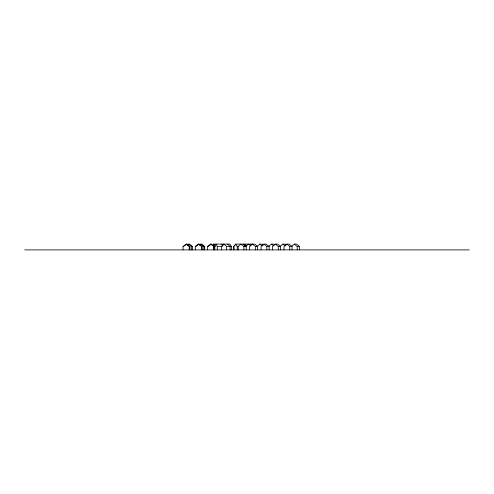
<?xml version="1.0" encoding="UTF-8"?>
<svg xmlns="http://www.w3.org/2000/svg" width="494" height="494" viewBox="0 0 494 494"><rect width="100%" height="100%" fill="white"/><g stroke="black" fill="none" stroke-linecap="round" stroke-linejoin="round"><path stroke-width="0.74" d="M222.745 245.845L223.603 244.104M244.277 245.845L245.135 244.104L246.284 246.42M257.646 249.896L257.646 246.42L254.781 244.104L235.626 244.104L234.057 246.42L234.057 249.896M235.113 245.03L233.427 246.42L233.427 249.896M245.611 246.42L248.476 244.104L250.767 245.956M257.071 246.42L259.937 244.104L262.228 244.104L263.376 245.03M269.107 249.896L269.107 246.42L266.241 244.104L263.944 244.104L261.079 246.42L261.079 249.896M268.532 246.42L271.397 244.104L273.688 244.104L274.837 245.03M280.567 249.896L280.567 246.42L277.702 244.104L275.411 244.104L272.546 246.42L272.546 249.896M279.993 246.42L282.858 244.104L285.149 244.104L286.298 245.03M292.028 249.896L292.028 246.42L289.163 244.104L286.872 244.104L284.007 246.42L284.007 249.896M291.454 246.42L294.319 244.104L296.61 244.104L299.475 246.42L299.475 249.896M183.033 249.896L183.033 246.42L186.096 244.104L186.862 244.104L189.924 246.42L189.924 249.896M184.41 245.956L186.862 244.104M187.356 245.03L188.584 244.104L189.35 244.104L192.413 246.42L192.413 249.896M195.284 249.896L195.284 246.42L198.347 244.104L199.107 244.104L202.169 246.42L202.169 249.896M199.107 244.104L196.05 246.42L195.284 246.42M199.607 245.03L200.83 244.104L201.595 244.104L204.658 246.42L204.658 249.896M207.529 249.896L207.529 246.42L210.592 244.104L211.358 244.104L214.421 246.42M211.358 244.104L208.295 246.42L207.529 246.42M213.846 244.104L213.081 244.104L214.303 245.03M183.033 246.42L183.799 246.42M186.096 244.104L189.159 246.42L189.924 246.42M188.584 244.104L191.647 246.42L192.413 246.42M198.347 244.104L201.404 246.42L202.169 246.42M200.83 244.104L203.892 246.42L204.658 246.42M210.592 244.104L213.655 246.42L215.384 246.42M214.822 249.896L214.822 246.42L216.039 244.104L217.255 246.42L222.22 246.42M221.473 249.896L221.473 246.42L223.943 244.104L226.413 246.42L231.433 246.42L231.433 249.896M235.626 244.104L237.194 246.42L238.713 246.42M238.157 249.896L238.157 246.42L241.023 244.104L243.888 246.42L246.185 246.42L246.185 249.896M249.618 249.896L249.618 246.42L252.483 244.104L255.349 246.42L257.646 246.42M263.944 244.104L266.809 246.42L269.107 246.42M275.411 244.104L278.276 246.42L280.567 246.42M286.872 244.104L289.737 246.42L292.028 246.42M294.319 244.104L297.184 246.42L299.475 246.42M24.7 249.896L469.3 249.896M282.858 244.104L285.149 245.956M271.397 244.104L273.688 245.956M259.937 244.104L262.228 245.956M250.767 244.104L251.915 245.03M243.314 244.104L246.185 246.42M227.641 244.104L230.111 246.42L230.111 249.896M231.433 246.42L229.864 244.104L214.217 244.104L213.853 249.896M221.713 244.104L222.627 245.845M297.184 246.42L297.184 249.896M289.737 246.42L289.737 249.896M278.276 246.42L278.276 249.896M266.809 246.42L266.809 249.896M255.349 246.42L255.349 249.896M243.888 246.42L243.888 249.896M237.194 246.42L237.194 249.896M226.413 246.42L226.413 249.896M217.255 246.42L217.255 249.896M213.655 246.42L213.655 249.896M203.892 246.42L203.892 249.896M201.404 246.42L201.404 249.896M191.647 246.42L191.647 249.896M189.159 246.42L189.159 249.896"/></g></svg>
